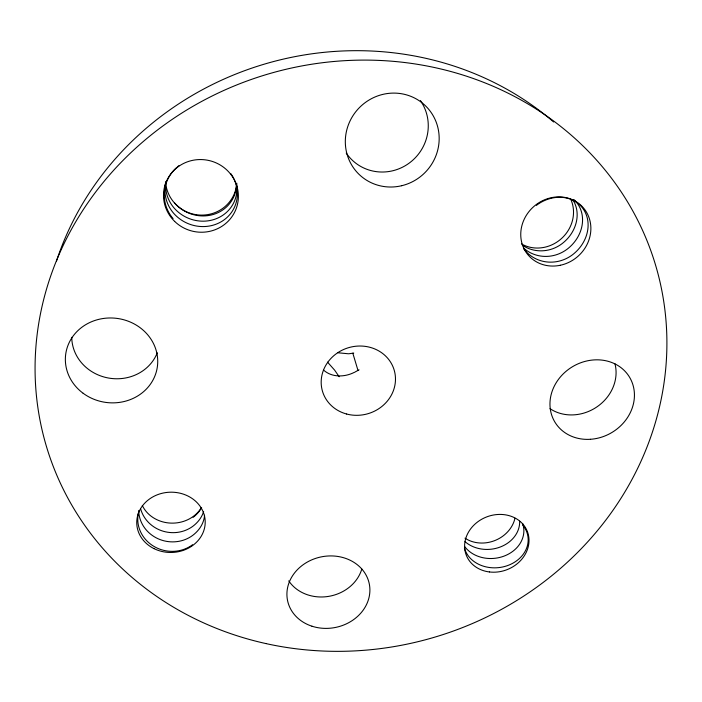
<?xml version="1.0" encoding="UTF-8"?>
<svg xmlns="http://www.w3.org/2000/svg" width="702" height="702" viewBox="0 0 702 702"><rect width="100%" height="100%" fill="white"/><g stroke="black" fill="none" stroke-linecap="round" stroke-linejoin="round"><path stroke-width="1.05" d="M354.773 372.148L359.055 369.849M354.106 372.464C344.612 377.22 332.09 377.623 323.762 370.244M349.394 353.72L353.738 353.036M348.683 353.799L337.908 352.773M327.544 362.153L334.652 370.165L339.189 376.755M352.834 353.264L357.994 370.463M56.546 260.942A303.668 282.546 -16.4 0 1 553.615 121.981M157.266 352.834A44.156 40.707 8.8 0 1 108.38 378.009A44.156 40.707 8.8 0 1 71.753 337.329M420.375 100.535A45.507 44.156 -48.5 0 1 408.582 163.557A45.507 44.156 -48.5 0 1 346.226 153.054M614.961 363.776A41.672 37.013 -31.4 0 1 597.121 406.748A41.672 37.013 -31.4 0 1 549.991 408.652M361.811 569.041A39.97 34.846 -11.4 0 1 328.483 596.402A39.97 34.846 -11.4 0 1 288.75 580.861M570.814 199.377A34.679 31.959 -41.5 0 1 561.503 238.531A34.679 31.959 -41.5 0 1 521.542 243.945M514.978 518.269A31.397 27.369 -21.3 0 1 464.978 538.162M201.298 507.748A32.757 29.098 -1.3 0 1 170.911 523.113A32.757 29.098 -1.3 0 1 142.313 505.501M236.802 183.178A35.758 34.705 15.6 0 1 201.395 215.11A35.758 34.705 15.6 0 1 165.628 182.494M522.648 523.499A31.95 26.597 -6.4 0 1 505.756 555.422A31.95 26.597 -6.4 0 1 465.935 548.113A31.599 27.826 -39.3 0 1 464.847 546.753M519.655 521.244A31.52 26.343 -6.3 0 1 500.008 547.104A31.52 26.343 -6.3 0 1 464.987 541.611M522.692 524.973A32.389 26.86 -6.4 0 1 514.18 562.442A32.389 26.86 -6.4 0 1 469.436 557.335A32.029 28.115 -39.1 0 1 464.399 548.051M138.706 510.459A33.126 30.853 11.4 0 0 157.836 538.645A33.126 30.853 11.4 0 0 192.769 535.336A33.599 27.51 -10 0 0 204.563 515.286M140.742 509.213A32.678 30.484 11.7 0 0 192.953 526.202A33.126 27.238 -10 0 0 203.633 511.468M192.585 544.734A33.591 31.23 11.1 0 1 153.457 546.112A33.591 31.23 11.1 0 1 138.706 511.784M201.632 507.599A32.669 26.966 -9.9 0 1 193.129 517.321M236.477 184.064A35.688 33.292 24.9 0 1 213.505 214.408A35.688 33.292 24.9 0 1 174.544 202.922M234.292 179.633A36.767 34.214 23.9 0 1 220.533 222.139A36.767 34.214 23.9 0 1 173.587 213.215A36.118 35.942 -13.3 0 1 165.733 182.195M230.94 173.771A36.767 34.214 23.9 0 1 231.783 175.026M232.186 175.667A36.767 34.214 23.9 0 1 233.977 178.957M236.662 184.6A36.223 33.749 24.4 0 1 215.69 218.927A36.223 33.749 24.4 0 1 174.07 207.985A35.574 35.442 -11.1 0 1 165.663 181.827M173.078 218.594A36.679 36.451 -14.7 0 1 176.685 167.506M177.273 167.006A36.679 36.451 -14.7 0 1 179.098 165.558M522.349 245.191A34.495 33.169 -41.7 0 0 561.933 243.769A34.758 29.879 -40.4 0 0 573.288 200.474M523.587 248.104A34.995 33.617 -41.1 0 0 567.058 249.254A35.267 30.23 -40.2 0 0 573.832 199.517M536.372 205.37A35.784 30.581 -40.1 0 1 582.914 208.538A35.784 30.581 -40.1 0 1 572.341 254.896A35.512 34.073 -40.6 0 1 523.903 249.035M265.804 643.55A317.769 293.62 -16.4 0 0 657.037 270.226A317.769 293.62 -16.4 0 0 130.116 153.405A317.769 293.62 -16.4 0 0 265.804 643.55M311.96 626.202A41.708 35.995 -11.5 0 0 369.621 585.88A41.708 35.995 -11.5 0 0 303.633 564.382A41.708 35.995 -11.5 0 0 311.96 626.202M83.117 393.252A46.253 42.374 7.8 0 0 157.283 367.304A46.253 42.374 7.8 0 0 94.235 320.7A46.253 42.374 7.8 0 0 83.117 393.252M401.702 185.714A47.718 46.148 -45.6 0 0 427.316 107.704A47.718 46.148 -45.6 0 0 347.709 126.755A47.718 46.148 -45.6 0 0 401.702 185.714M590.452 439.285A43.55 38.338 -30.9 0 0 629.615 377.316A43.55 38.338 -30.9 0 0 556.519 382.204A43.55 38.338 -30.9 0 0 590.452 439.285M346.63 414.022A37.381 34.407 -16.4 0 0 394.717 372.157A37.381 34.407 -16.4 0 0 333.634 355.844A37.381 34.407 -16.4 0 0 346.63 414.022M560.301 265.268A36.32 33.266 -40.5 0 0 583.678 208.178A36.32 33.266 -40.5 0 0 523.446 220.99A36.32 33.266 -40.5 0 0 560.301 265.268M489.399 571.954A32.757 28.273 -21.2 0 0 527.65 532.3A32.757 28.273 -21.2 0 0 473.35 525.693A32.757 28.273 -21.2 0 0 489.399 571.954M153.984 548.622A34.24 30.142 -1.8 0 0 205.212 521.963A34.24 30.142 -1.8 0 0 153.729 496.411A34.24 30.142 -1.8 0 0 153.984 548.622M174.658 221.402A37.496 36.276 12.8 0 0 237.179 205.554A37.496 36.276 12.8 0 0 191.005 160.723A37.496 36.276 12.8 0 0 174.658 221.402"/></g></svg>
